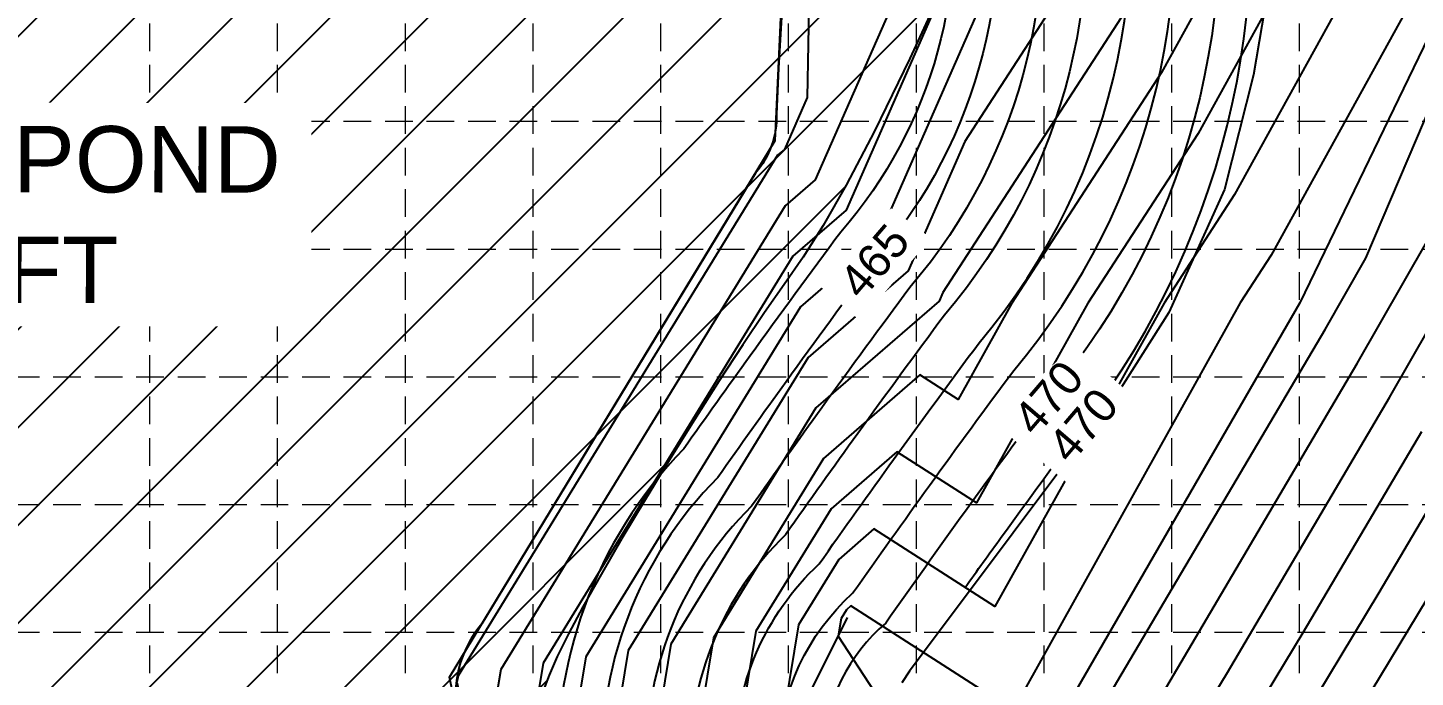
# Model space of a CAD drawing. Header units: feet. Extents: x 2592453 to 2593193, y 7034816 to 7035279.
# Drawn here: x 2592788.9 to 2592914.3, y 7035020.7 to 7035079.4 of the extents above; entities that cross this region are included whole.
import ezdxf

# ---------------------------------------------------------------- set-up
doc = ezdxf.new("R2010")
doc.units = ezdxf.units.FT
doc.header["$LTSCALE"] = 40
doc.header["$MEASUREMENT"] = 0
doc.set_wipeout_variables(frame=1)
doc.linetypes.add('HIDDEN', pattern=[0.375, 0.25, -0.125])
doc.linetypes.add('HIDDEN2', pattern=[0.1875, 0.125, -0.0625])
for name, color, linetype in [('cont bndy', 1, 'Continuous'), ('CONT-BREAKLINE', 7, 'Continuous'), ('CONT-MJR', 251, 'Continuous'), ('cont-mjr-label', 4, 'Continuous'), ('CONT-MNR', 252, 'Continuous'), ('DET POND', 7, 'Continuous'), ('GRID', 254, 'HIDDEN'), ('POND LIMITS', 3, 'Continuous'), ('POND RECONST', 7, 'Continuous'), ('SRF-FLT', 7, 'Continuous')]:
    doc.layers.add(name, color=color, linetype=linetype)
doc.styles.get("Standard").update_dxf_attribs({"font": 'ARIAL.TTF'})

msp = doc.modelspace()

# ---------------------------------------------------------------- hatches: boundary and pattern name
at = {"layer": 'POND LIMITS'}
h = msp.add_hatch(dxfattribs=at)
h.set_pattern_fill('ANSI31', color=5, scale=50, style=0)
h.set_pattern_definition([(45, (2522256.583, 6976408.8864), (-4.4194174, 4.4194174), [])])
h.paths.add_polyline_path([(2592877.59, 7035096.41), (2592872.63, 7035085.24), (2592868.64, 7035076.6), (2592865.46, 7035070.04), (2592862.91, 7035065.15), (2592860.81, 7035061.49), (2592859, 7035058.63), (2592857.29, 7035056.16), (2592855.52, 7035053.63), (2592853.55, 7035050.72), (2592851.41, 7035047.46), (2592849.18, 7035043.95), (2592846.92, 7035040.33), (2592844.71, 7035036.71), (2592842.62, 7035033.2), (2592840.73, 7035029.94), (2592839.1, 7035027.04), (2592837.78, 7035024.58), (2592836.77, 7035022.54), (2592836.03, 7035020.84), (2592835.51, 7035019.43), (2592835.19, 7035018.22), (2592835.03, 7035017.17), (2592834.99, 7035016.2), (2592835.03, 7035015.25), (2592835.13, 7035014.26), (2592835.28, 7035013.23), (2592835.47, 7035012.2), (2592835.69, 7035011.16), (2592835.94, 7035010.15), (2592836.22, 7035009.17), (2592836.51, 7035008.25), (2592836.81, 7035007.4), (2592837.12, 7035006.64), (2592837.41, 7035005.94), (2592837.68, 7035005.3), (2592837.89, 7035004.68), (2592838.04, 7035004.08), (2592838.1, 7035003.46), (2592838.05, 7035002.82), (2592837.87, 7035002.12), (2592837.55, 7035001.36), (2592837.02, 7035000.51), (2592836.24, 7034999.57), (2592835.15, 7034998.54), (2592833.69, 7034997.39), (2592831.81, 7034996.12), (2592829.44, 7034994.72), (2592826.55, 7034993.18), (2592823.08, 7034991.49), (2592819.13, 7034989.69), (2592814.77, 7034987.8), (2592810.13, 7034985.85), (2592805.28, 7034983.89), (2592800.33, 7034981.94), (2592795.39, 7034980.03), (2592790.53, 7034978.2), (2592785.87, 7034976.47), (2592781.43, 7034974.86), (2592777.25, 7034973.39), (2592773.36, 7034972.05), (2592769.8, 7034970.86), (2592766.6, 7034969.84), (2592763.79, 7034968.99), (2592761.4, 7034968.31), (2592759.45, 7034967.82), (2592757.89, 7034967.47), (2592756.67, 7034967.23), (2592755.7, 7034967.04), (2592754.94, 7034966.85), (2592754.31, 7034966.63), (2592753.75, 7034966.33), (2592753.21, 7034965.89), (2592752.61, 7034965.3), (2592751.99, 7034964.61), (2592751.35, 7034963.88), (2592750.72, 7034963.18), (2592750.12, 7034962.58), (2592749.57, 7034962.16), (2592749.09, 7034961.97), (2592748.7, 7034962.1), (2592748.43, 7034962.58), (2592748.25, 7034963.39), (2592748.17, 7034964.45), (2592748.17, 7034965.71), (2592748.23, 7034967.11), (2592748.34, 7034968.59), (2592748.5, 7034970.08), (2592748.69, 7034971.53), (2592748.91, 7034972.88), (2592749.17, 7034974.15), (2592749.49, 7034975.35), (2592749.92, 7034976.48), (2592750.46, 7034977.57), (2592751.14, 7034978.63), (2592752, 7034979.68), (2592753.05, 7034980.73), (2592754.3, 7034981.8), (2592755.69, 7034982.87), (2592757.13, 7034983.93), (2592758.53, 7034984.98), (2592759.8, 7034986.01), (2592760.87, 7034987), (2592761.64, 7034987.95), (2592762.03, 7034988.84), (2592761.98, 7034989.66), (2592761.53, 7034990.45), (2592760.75, 7034991.22), (2592759.7, 7034991.99), (2592758.46, 7034992.79), (2592757.09, 7034993.64), (2592755.67, 7034994.56), (2592754.25, 7034995.58), (2592752.89, 7034996.72), (2592751.58, 7034997.96), (2592750.28, 7034999.28), (2592748.97, 7035000.67), (2592747.62, 7035002.11), (2592746.19, 7035003.57), (2592744.66, 7035005.05), (2592742.99, 7035006.51), (2592741.15, 7035007.95), (2592739.12, 7035009.38), (2592736.85, 7035010.8), (2592734.33, 7035012.23), (2592731.51, 7035013.68), (2592728.37, 7035015.15), (2592724.88, 7035016.67), (2592720.99, 7035018.25), (2592716.72, 7035019.88), (2592712.18, 7035021.6), (2592707.55, 7035023.4), (2592702.98, 7035025.3), (2592698.64, 7035027.3), (2592694.68, 7035029.43), (2592691.27, 7035031.68), (2592688.56, 7035034.08), (2592686.67, 7035036.61), (2592685.52, 7035039.25), (2592684.99, 7035041.92), (2592684.95, 7035044.58), (2592685.27, 7035047.17), (2592685.83, 7035049.64), (2592686.5, 7035051.93), (2592687.15, 7035053.99), (2592687.7, 7035055.78), (2592688.23, 7035057.34), (2592688.84, 7035058.72), (2592689.65, 7035059.99), (2592690.78, 7035061.21), (2592692.33, 7035062.43), (2592694.42, 7035063.71), (2592697.17, 7035065.12), (2592700.64, 7035066.68), (2592704.68, 7035068.38), (2592709.12, 7035070.17), (2592713.76, 7035072.03), (2592718.42, 7035073.89), (2592722.92, 7035075.73), (2592727.06, 7035077.5), (2592730.65, 7035079.16), (2592733.57, 7035080.68), (2592735.83, 7035082.05), (2592737.54, 7035083.29), (2592738.77, 7035084.39), (2592739.61, 7035085.37), (2592740.14, 7035086.24), (2592740.45, 7035086.98), (2592740.61, 7035087.63), (2592740.71, 7035088.17), (2592740.76, 7035088.64), (2592740.75, 7035089.05), (2592740.69, 7035089.43), (2592740.57, 7035089.8), (2592740.4, 7035090.18), (2592740.17, 7035090.6), (2592739.89, 7035091.08), (2592739.55, 7035091.63), (2592739.15, 7035092.27), (2592738.7, 7035092.98), (2592738.2, 7035093.78), (2592737.63, 7035094.65), (2592737.02, 7035095.59), (2592736.34, 7035096.61), (2592735.61, 7035097.7), (2592734.82, 7035098.86), (2592733.98, 7035100.11), (2592733.09, 7035101.44), (2592732.14, 7035102.87), (2592731.15, 7035104.4), (2592730.11, 7035106.05), (2592729.03, 7035107.82), (2592727.9, 7035109.72), (2592726.74, 7035111.75), (2592725.56, 7035113.87), (2592724.38, 7035116.03), (2592723.23, 7035118.18), (2592722.12, 7035120.28), (2592721.08, 7035122.27), (2592720.13, 7035124.1), (2592719.3, 7035125.72), (2592718.58, 7035127.11), (2592717.98, 7035128.28), (2592717.47, 7035129.26), (2592717.01, 7035130.1), (2592716.6, 7035130.83), (2592716.21, 7035131.48), (2592715.81, 7035132.1), (2592715.39, 7035132.71), (2592714.91, 7035133.35), (2592714.37, 7035134.04), (2592713.77, 7035134.8), (2592713.08, 7035135.62), (2592712.3, 7035136.54), (2592711.43, 7035137.55), (2592710.44, 7035138.68), (2592709.34, 7035139.93), (2592708.12, 7035141.32), (2592706.8, 7035142.81), (2592705.44, 7035144.35), (2592704.05, 7035145.91), (2592702.68, 7035147.43), (2592701.37, 7035148.89), (2592700.14, 7035150.23), (2592699.05, 7035151.41), (2592698.11, 7035152.42), (2592697.34, 7035153.3), (2592696.72, 7035154.14), (2592696.25, 7035155.02), (2592695.93, 7035156.01), (2592695.76, 7035157.19), (2592695.73, 7035158.64), (2592695.83, 7035160.44), (2592696.07, 7035162.63), (2592696.41, 7035165.11), (2592696.83, 7035167.77), (2592697.3, 7035170.46), (2592697.79, 7035173.05), (2592698.29, 7035175.42), (2592698.76, 7035177.43), (2592699.17, 7035178.96), (2592699.51, 7035179.91), (2592699.79, 7035180.29), (2592700.05, 7035180.17), (2592700.3, 7035179.59), (2592700.57, 7035178.62), (2592700.89, 7035177.31), (2592701.29, 7035175.71), (2592701.78, 7035173.87), (2592702.4, 7035171.86), (2592703.14, 7035169.73), (2592703.98, 7035167.53), (2592704.93, 7035165.33), (2592705.98, 7035163.19), (2592707.11, 7035161.15), (2592708.32, 7035159.29), (2592709.6, 7035157.66), (2592710.94, 7035156.3), (2592712.34, 7035155.18), (2592713.79, 7035154.27), (2592715.28, 7035153.53), (2592716.81, 7035152.91), (2592718.37, 7035152.38), (2592719.95, 7035151.89), (2592721.55, 7035151.41), (2592723.15, 7035150.9), (2592724.71, 7035150.34), (2592726.2, 7035149.74), (2592727.56, 7035149.08), (2592728.76, 7035148.35), (2592729.74, 7035147.55), (2592730.47, 7035146.68), (2592730.9, 7035145.71), (2592731.01, 7035144.67), (2592730.83, 7035143.55), (2592730.42, 7035142.41), (2592729.85, 7035141.26), (2592729.17, 7035140.13), (2592728.45, 7035139.05), (2592727.74, 7035138.06), (2592727.1, 7035137.18), (2592726.58, 7035136.42), (2592726.19, 7035135.76), (2592725.92, 7035135.17), (2592725.78, 7035134.59), (2592725.74, 7035133.99), (2592725.82, 7035133.33), (2592726, 7035132.56), (2592726.29, 7035131.66), (2592726.67, 7035130.58), (2592727.14, 7035129.36), (2592727.67, 7035128.03), (2592728.24, 7035126.62), (2592728.85, 7035125.17), (2592729.47, 7035123.73), (2592730.09, 7035122.32), (2592730.68, 7035120.98), (2592731.25, 7035119.73), (2592731.77, 7035118.59), (2592732.28, 7035117.53), (2592732.76, 7035116.55), (2592733.22, 7035115.63), (2592733.67, 7035114.77), (2592734.12, 7035113.96), (2592734.56, 7035113.18), (2592735.01, 7035112.43), (2592735.47, 7035111.7), (2592735.95, 7035110.98), (2592736.46, 7035110.28), (2592737, 7035109.58), (2592737.58, 7035108.88), (2592738.2, 7035108.18), (2592738.89, 7035107.48), (2592739.63, 7035106.76), (2592740.42, 7035106.05), (2592741.26, 7035105.37), (2592742.13, 7035104.74), (2592743.03, 7035104.18), (2592743.94, 7035103.71), (2592744.86, 7035103.35), (2592745.78, 7035103.12), (2592746.69, 7035103.03), (2592747.59, 7035103.06), (2592748.47, 7035103.16), (2592749.33, 7035103.28), (2592750.18, 7035103.4), (2592751.01, 7035103.46), (2592751.82, 7035103.42), (2592752.6, 7035103.25), (2592753.37, 7035102.92), (2592754.17, 7035102.45), (2592755.09, 7035101.9), (2592756.18, 7035101.31), (2592757.51, 7035100.73), (2592759.14, 7035100.21), (2592761.15, 7035099.78), (2592763.59, 7035099.51), (2592766.5, 7035099.41), (2592769.83, 7035099.48), (2592773.48, 7035099.67), (2592777.35, 7035099.96), (2592781.35, 7035100.32), (2592785.39, 7035100.7), (2592789.38, 7035101.09), (2592793.22, 7035101.43), (2592796.85, 7035101.72), (2592800.26, 7035101.96), (2592803.48, 7035102.15), (2592806.56, 7035102.3), (2592809.5, 7035102.43), (2592812.35, 7035102.54), (2592815.13, 7035102.66), (2592817.86, 7035102.77), (2592820.57, 7035102.91), (2592823.25, 7035103.04), (2592825.88, 7035103.17), (2592828.43, 7035103.27), (2592830.88, 7035103.34), (2592833.22, 7035103.35), (2592835.42, 7035103.29), (2592837.46, 7035103.15), (2592839.34, 7035102.93), (2592841.1, 7035102.62), (2592842.79, 7035102.26), (2592844.47, 7035101.86), (2592846.18, 7035101.45), (2592847.99, 7035101.03), (2592849.95, 7035100.63), (2592852.11, 7035100.27), (2592854.51, 7035099.96), (2592857.09, 7035099.7), (2592859.77, 7035099.49), (2592862.47, 7035099.31), (2592865.11, 7035099.16), (2592867.62, 7035099.04), (2592869.92, 7035098.93), (2592871.92, 7035098.83), (2592873.57, 7035098.74), (2592874.89, 7035098.65), (2592875.92, 7035098.56), (2592876.7, 7035098.48), (2592877.27, 7035098.4), (2592877.67, 7035098.33), (2592877.95, 7035098.26), (2592878.14, 7035098.19), (2592878.27, 7035098.13), (2592878.37, 7035098.07), (2592878.43, 7035098.01), (2592878.46, 7035097.95), (2592878.47, 7035097.9), (2592878.46, 7035097.84), (2592878.44, 7035097.79), (2592878.41, 7035097.73), (2592878.37, 7035097.66), (2592878.33, 7035097.59), (2592878.28, 7035097.5), (2592878.2, 7035097.37), (2592878.1, 7035097.21), (2592877.97, 7035097), (2592877.8, 7035096.74)])

# ---------------------------------------------------------------- linework, layer by layer
at = {"layer": 'cont bndy', "color": 7}
msp.add_lwpolyline([(2592901, 7035082.61), (2592899.71, 7035075.12), (2592897.09, 7035064.76), (2592892.07, 7035053.65), (2592887.36, 7035046.22), (2592868.62, 7035021.22), (2592867.92, 7035020.17)], dxfattribs=at)
at = {"layer": 'CONT-BREAKLINE', "color": 7}
for points in [[(2592930.26, 7035105.35, 471.63), (2592916.43, 7035080.38, 471.51), (2592903.9, 7035054.51, 471.78), (2592879.09, 7035011.5, 471.66)], [(2592744.14, 7035091.8, 461.93), (2592749.48, 7035086.06, 460.69), (2592737.5, 7035056.86, 461.36), (2592738.69, 7035025.19, 461.2), (2592756.97, 7034997.2, 461.67), (2592773.96, 7034988.81, 463.04), (2592793.85, 7034995.18, 461.86), (2592829.83, 7035007.44, 461.66), (2592827.03, 7035020.66, 461.8), (2592856.49, 7035069.19, 461.71), (2592857.27, 7035086.19, 461.75), (2592836.74, 7035096.55, 462.01), (2592793.86, 7035092.33, 460.95), (2592749.48, 7035086.06, 460.69)], [(2592852.11, 7035004.22, 469.2), (2592863.02, 7035026.06, 471.15)]]:
    msp.add_polyline3d(points, dxfattribs=at)
at = {"layer": 'CONT-MJR', "color": 35, "elevation": 470}
for points in [[(2592884.32, 7035043.45, 0.221739), (2592897.76, 7035104.48, -0.448179), (2592897.94, 7035105.37), (2592898.91, 7035106.45), (2592899.29, 7035106.87), (2592902.27, 7035110.21), (2592902.31, 7035110.25)], [(2592873.65, 7035028.78, -0.001422), (2592876.92, 7035033.33, -0.003184), (2592884.32, 7035043.45)]]:
    msp.add_lwpolyline(points, format="xyb", dxfattribs=at)
at = {"layer": 'CONT-MJR', "color": 35, "flags": 128}
for points, elevation in [([(2592898.02, 7035064.32), (2592891.64, 7035054.49), (2592876.34, 7035027.05), (2592865.41, 7035034.08), (2592862.22, 7035031.32), (2592858.59, 7035025.4), (2592856.57, 7035013.15), (2592860.86, 7035006.58), (2592862.82, 7035002.66), (2592859, 7034990.38), (2592875.28, 7035004.91), (2592885.85, 7035003.61), (2592884.83, 7035008.14), (2592890.49, 7035017.49), (2592909.11, 7035049.03), (2592917.53, 7035063.76), (2592924.11, 7035079.18), (2592932.97, 7035094.41)], 470), ([(2592908.8, 7035083.87), (2592898.02, 7035064.32)], 470), ([(2592875.6, 7035082.76), (2592865.69, 7035060.16), (2592858.77, 7035054.15), (2592839.35, 7035022.51), (2592837.87, 7035013.55), (2592839.69, 7035006.01), (2592841.85, 7035003.13), (2592832.57, 7034991.7), (2592803.7, 7034980.14), (2592758.58, 7034964.94), (2592754.73, 7034967.04), (2592745.79, 7034953.32), (2592716.11, 7034922.34), (2592716.11, 7034922.35), (2592746.93, 7034974.2), (2592749.92, 7034985.18), (2592759.73, 7034990.3), (2592751.91, 7034993.04), (2592746.92, 7035000.25), (2592709.81, 7035021), (2592709.81, 7035021.33), (2592705.94, 7035025.7)], 465)]:
    msp.add_lwpolyline(points, dxfattribs=dict(at, elevation=elevation))
at = {"layer": 'CONT-MNR', "color": 35, "flags": 128}
for points, elevation in [([(2592877.59, 7035096.41), (2592862.9, 7035062.9), (2592858.07, 7035058.72), (2592835.5, 7035021.93), (2592834.49, 7035015.77), (2592836.74, 7035006.44), (2592839.41, 7035002.87), (2592832.85, 7034994.79), (2592788.46, 7034977.03), (2592756.53, 7034966.27), (2592753.8, 7034967.76), (2592747.48, 7034958.05), (2592726.48, 7034936.13), (2592726.9, 7034937.77), (2592747.93, 7034973.15), (2592749.96, 7034980.64), (2592767.01, 7034989.54), (2592753.43, 7034994.29), (2592744.75, 7035006.81), (2592717.41, 7035022.1), (2592717.41, 7035031.08), (2592688.99, 7035063.22), (2592738.44, 7035080.76)], 464), ([(2592898.67, 7035088.5), (2592891.42, 7035075.34), (2592877.87, 7035054.48), (2592873.03, 7035045.78), (2592869.56, 7035048.01), (2592860.84, 7035040.45), (2592850.9, 7035024.24), (2592848.03, 7035006.89), (2592848.56, 7035004.73), (2592849.17, 7035003.91), (2592841.81, 7034994.83), (2592843.23, 7034992.01), (2592837.47, 7034973.51), (2592830.83, 7034978.88), (2592819.17, 7034979.3), (2592764.74, 7034960.96)], 468), ([(2592859.65, 7035087.56), (2592859.36, 7035073.07), (2592857.31, 7035068.39), (2592856.69, 7035067.85), (2592827.81, 7035020.78), (2592827.71, 7035020.21), (2592830.83, 7035007.29), (2592834.53, 7035002.36), (2592833.41, 7035000.98), (2592757.97, 7034970.8)], 462), ([(2592903.74, 7035086.18), (2592894.72, 7035069.83), (2592884.75, 7035054.48), (2592874.68, 7035036.42), (2592867.49, 7035041.04), (2592861.53, 7035035.88), (2592854.74, 7035024.82), (2592851.42, 7035004.68), (2592851.51, 7035004.31), (2592851.61, 7035004.17), (2592850.37, 7035002.63), (2592853.02, 7034997.34), (2592846.9, 7034977.65), (2592872.99, 7035000.95), (2592889.92, 7034998.85), (2592888.29, 7035006.11), (2592897.36, 7035021.1), (2592912.03, 7035045.96), (2592925.18, 7035068.95), (2592929.21, 7035078.38), (2592934.63, 7035087.7)], 469), ([(2592884.82, 7035086.36), (2592873.62, 7035069.11), (2592868.49, 7035057.41), (2592859.46, 7035049.58), (2592843.2, 7035023.09), (2592841.26, 7035011.33), (2592842.65, 7035005.59), (2592844.29, 7035003.39), (2592832.29, 7034988.6), (2592818.94, 7034983.26), (2592760.63, 7034963.61)], 466), ([(2592869.18, 7035086.34), (2592860.1, 7035065.64), (2592857.38, 7035063.29), (2592831.66, 7035021.35), (2592831.1, 7035017.99), (2592833.79, 7035006.87), (2592836.97, 7035002.61), (2592833.13, 7034997.89), (2592773.21, 7034973.91)], 463), ([(2592913.86, 7035081.55), (2592901.32, 7035058.81)], 471), ([(2592888.12, 7035080.85), (2592871.64, 7035055.46), (2592871.29, 7035054.67), (2592860.15, 7035045.02), (2592847.05, 7035023.66), (2592844.65, 7035009.11), (2592845.6, 7035005.16), (2592846.73, 7035003.65), (2592833.25, 7034987.03), (2592833.43, 7034986.69), (2592832.72, 7034984.41), (2592831.9, 7034985.07), (2592830.47, 7034985.12), (2592762.68, 7034962.28)], 467), ([(2592901.32, 7035058.81), (2592898.52, 7035054.5), (2592878, 7035017.68), (2592863.33, 7035027.11), (2592862.92, 7035026.75), (2592862.44, 7035025.98), (2592862.18, 7035024.37), (2592871.84, 7035009.54), (2592872.62, 7035007.99), (2592871.11, 7035003.1), (2592877.58, 7035008.88), (2592881.78, 7035008.36), (2592881.37, 7035010.16), (2592883.62, 7035013.88), (2592906.19, 7035052.1), (2592909.88, 7035058.56), (2592919.01, 7035079.97)], 471), ([(2592778.08, 7034934.07), (2592789.55, 7034933.75), (2592804.48, 7034935.07), (2592815.05, 7034938.2), (2592824.41, 7034940.72), (2592836.3, 7034959.3), (2592839.91, 7034969.49), (2592870.69, 7034996.98), (2592894, 7034994.1), (2592891.75, 7035004.08), (2592904.22, 7035024.71), (2592914.95, 7035042.89)], 468), ([(2592773.8, 7034930.81), (2592791.18, 7034930.32), (2592803.41, 7034931.41), (2592816.5, 7034935.29), (2592823.86, 7034937.27), (2592838.75, 7034960.54), (2592841.87, 7034969.32), (2592868.4, 7034993.01), (2592898.07, 7034989.34), (2592895.22, 7035002.06), (2592911.09, 7035028.32), (2592917.88, 7035039.81)], 467), ([(2592769.52, 7034927.55), (2592792.82, 7034926.9), (2592802.34, 7034927.75), (2592817.95, 7034932.37), (2592823.31, 7034933.81), (2592841.21, 7034961.78), (2592843.82, 7034969.15), (2592866.1, 7034989.05), (2592902.14, 7034984.58), (2592898.68, 7035000.03), (2592917.96, 7035031.93)], 466)]:
    msp.add_lwpolyline(points, dxfattribs=dict(at, elevation=elevation))
at = {"layer": 'GRID', "color": 252, "linetype": 'HIDDEN', "lineweight": 0, "ltscale": 0.25}
for p, q in [((2592799.91, 7035267.28), (2592799.91, 7034862.98)), ((2592811.46, 7035267.28), (2592811.46, 7034862.98)), ((2592823.01, 7035267.28), (2592823.01, 7034862.98)), ((2592834.56, 7035267.28), (2592834.56, 7034862.98)), ((2592846.11, 7035267.28), (2592846.11, 7034862.98)), ((2592857.66, 7035267.28), (2592857.66, 7034862.98)), ((2592869.21, 7035267.28), (2592869.21, 7034862.98)), ((2592880.76, 7035267.28), (2592880.76, 7034862.98)), ((2592892.31, 7035267.28), (2592892.31, 7034862.98)), ((2592903.86, 7035267.28), (2592903.86, 7034862.98)), ((2592464.96, 7035070.93), (2593181.06, 7035070.93)), ((2592464.96, 7035059.38), (2593181.06, 7035059.38)), ((2592464.96, 7035047.83), (2593181.06, 7035047.83)), ((2592464.96, 7035036.28), (2593181.06, 7035036.28)), ((2592464.96, 7035024.73), (2593181.06, 7035024.73))]:
    msp.add_line(p, q, dxfattribs=at)
at = {"layer": 'POND LIMITS', "color": 5, "flags": 128}
msp.add_lwpolyline([(2592872.63, 7035085.24), (2592868.64, 7035076.6), (2592865.46, 7035070.04), (2592862.91, 7035065.15), (2592860.81, 7035061.49), (2592859, 7035058.63), (2592857.29, 7035056.16), (2592855.52, 7035053.63), (2592853.55, 7035050.72), (2592851.41, 7035047.46), (2592849.18, 7035043.95), (2592846.92, 7035040.33), (2592844.71, 7035036.71), (2592842.62, 7035033.2), (2592840.73, 7035029.94), (2592839.1, 7035027.04), (2592837.78, 7035024.58), (2592836.77, 7035022.54), (2592836.03, 7035020.84), (2592835.51, 7035019.43)], dxfattribs=at)
at = {"layer": 'SRF-FLT', "color": 7}
for points in [[(2592930.26, 7035105.35, 471.63), (2592916.43, 7035080.38, 471.51), (2592903.9, 7035054.51, 471.78), (2592879.09, 7035011.5, 471.66)], [(2592744.14, 7035091.8, 461.93), (2592749.48, 7035086.06, 460.69), (2592737.5, 7035056.86, 461.36), (2592738.69, 7035025.19, 461.2), (2592756.97, 7034997.2, 461.67), (2592773.96, 7034988.81, 463.04), (2592793.85, 7034995.18, 461.86), (2592829.83, 7035007.44, 461.66), (2592827.03, 7035020.66, 461.8), (2592856.49, 7035069.19, 461.71), (2592857.27, 7035086.19, 461.75), (2592836.74, 7035096.55, 462.01), (2592793.86, 7035092.33, 460.95), (2592749.48, 7035086.06, 460.69)], [(2592852.11, 7035004.22, 469.2), (2592863.02, 7035026.06, 471.15)]]:
    msp.add_polyline3d(points, dxfattribs=at)

# ---------------------------------------------------------------- next in the draw order: wipeouts: each hides what was drawn before it
at = {"color": 7, "linetype": 'HIDDEN2'}
msp.add_wipeout([(2592734.04, 7035052.47), (2592814.52, 7035052.37), (2592814.55, 7035072.57), (2592734.06, 7035072.67)], dxfattribs=at).translate(0, 0, 941).dxf.layer = 'POND RECONST'

# ---------------------------------------------------------------- next in the draw order: linework, layer by layer
at = {"layer": 'CONT-MJR', "color": 35, "elevation": 470, "flags": 128}
msp.add_lwpolyline([(2592894.93, 7035103.44, -0.236753), (2592881.18, 7035045.93, 0.003215), (2592873.67, 7035035.67, 0.003137), (2592866.47, 7035025.56, 0.203974), (2592860.82, 7035014.22, -0.189425), (2592857.23, 7034986.56), (2592846.29, 7034974.58, -0.01133), (2592832.82, 7034969.12, -0.030582), (2592787.42, 7034951.62, -0.246938), (2592744.08, 7034967.35, 0.022835), (2592735.07, 7034978.83, 0.077007), (2592726.95, 7034986.11, -0.014303), (2592713.8, 7034995.83, -0.072287), (2592677.5, 7035023.31, -0.407035)], format="xyb", dxfattribs=at)
at = {"layer": 'CONT-MJR', "color": 35}
msp.add_lwpolyline([(2592875.63, 7035098.08, -0.235303), (2592865.52, 7035058.38, 0.003382), (2592857.46, 7035047.37, 0.002632), (2592851.29, 7035038.73, 0.212558), (2592840.85, 7035011.21, -0.193961), (2592840.43, 7034997.66), (2592834.87, 7034991.99, -0.036595), (2592824.71, 7034987.41, -0.029471), (2592783.2, 7034971.27, -0.224448), (2592759.55, 7034980.09, 0.0206), (2592750.37, 7034991.71, 0.074235), (2592738.16, 7035002.68, -0.015598), (2592724.85, 7035012.59, -0.071417), (2592693.2, 7035035.89, -0.390716)], format="xyb", dxfattribs=at)
at = {"layer": 'CONT-MNR', "color": 35}
for points, elevation in [([(2592683.74, 7035028.38, 0.072057), (2592718.22, 7035002.53, 0.014785), (2592731.43, 7034992.74, -0.075667), (2592741.19, 7034983.98, -0.021942), (2592750.3, 7034972.41, 0.23988), (2592785.68, 7034959.47, 0.030228), (2592829.64, 7034976.46, 0.010851), (2592841.6, 7034981.35), (2592850.6, 7034991.12, 0.191421), (2592852.79, 7035013.28, -0.207346), (2592860.45, 7035030.91, -0.002908), (2592867.19, 7035040.35, -0.003279), (2592874.91, 7035050.9, 0.253453), (2592886.26, 7035104.91, -0.229424)], 468), ([(2592680.62, 7035025.85, 0.072187), (2592716.01, 7034999.18, 0.014538), (2592729.19, 7034989.43, -0.076286), (2592738.13, 7034981.4, -0.022387), (2592747.19, 7034969.88, 0.243636), (2592786.55, 7034955.54, 0.030446), (2592831.28, 7034972.81, 0.01076), (2592843.92, 7034977.91), (2592853.95, 7034988.89, 0.190194), (2592856.8, 7035013.8, -0.205683), (2592863.48, 7035028.25, -0.003017), (2592870.43, 7035038.01, -0.003247), (2592878.04, 7035048.41, 0.236104), (2592891.09, 7035102.26, -0.299613)], 469)]:
    msp.add_lwpolyline(points, format="xyb", dxfattribs=dict(at, elevation=elevation))
for points in [[(2592755.48, 7035101.38), (2592755.48, 7035101.38, 0.184006), (2592758.57, 7035100.57, -0.045263), (2592779.6, 7035101.07, -0.001196), (2592839.8, 7035105.27, -0.09561), (2592859.08, 7035102.46, -0.071085), (2592872.01, 7035095.78, -0.226868), (2592862.4, 7035060.89, 0.003419), (2592854.21, 7035049.71, 0.002552), (2592848.21, 7035041.3, 0.214558), (2592836.9, 7035010.34, -0.194273), (2592836.97, 7034999.75), (2592832.68, 7034995.25, -0.020545), (2592823.07, 7034991.05, -0.029172), (2592782.43, 7034975.22, -0.21706), (2592762.61, 7034982.68, 0.020137), (2592753.43, 7034994.29, 0.073857), (2592740.4, 7035005.99, -0.015894), (2592727.05, 7035015.94, -0.071079), (2592696.39, 7035038.37, -0.385211), (2592704.21, 7035073.16, -0.094093), (2592713.23, 7035077.26, 0.001991), (2592736.95, 7035088.84, 0.450777), (2592738.34, 7035093.57)], [(2592883.38, 7035100.11, -0.235534), (2592871.78, 7035053.39, 0.003312), (2592863.94, 7035042.69, 0.002809), (2592857.41, 7035033.53, 0.209014), (2592848.8, 7035012.67, -0.192464), (2592847.24, 7034993.33), (2592839.57, 7034984.79, -0.003133), (2592828, 7034980.11, -0.029995), (2592784.84, 7034963.39, -0.235553), (2592753.39, 7034974.95, 0.021499), (2592744.25, 7034986.56, 0.07513), (2592733.67, 7034996.06, -0.015043), (2592720.43, 7035005.88, -0.071892), (2592686.88, 7035030.89, -0.398884)], [(2592879.37, 7035099.68, -0.238583), (2592868.65, 7035055.89, 0.003346), (2592860.7, 7035045.03, 0.002718), (2592854.35, 7035036.14, 0.210734), (2592844.82, 7035011.99, -0.193323), (2592843.85, 7034995.51), (2592837.13, 7034988.26, -0.011621), (2592826.35, 7034983.76, -0.029744), (2592784.01, 7034967.33, -0.230489), (2592756.48, 7034977.51, 0.021052), (2592747.31, 7034989.13, 0.074656), (2592735.91, 7034999.37, -0.015314), (2592722.64, 7035009.23, -0.071682), (2592690.03, 7035033.4, -0.39518)]]:
    msp.add_lwpolyline(points, format="xyb", dxfattribs=at)
at = {"layer": 'DET POND', "color": 7, "elevation": 461.66}
msp.add_lwpolyline([(2592829.83, 7035007.44), (2592827.03, 7035020.66), (2592856.49, 7035069.19), (2592857.27, 7035086.19), (2592836.74, 7035096.55), (2592793.86, 7035092.33), (2592749.48, 7035086.06), (2592737.5, 7035056.86), (2592738.69, 7035025.19), (2592756.97, 7034997.2), (2592773.96, 7034988.81), (2592793.85, 7034995.18), (2592829.83, 7035007.44)], dxfattribs=at)
msp.add_lwpolyline([(2592857.09, 7035080.85), (2592856.79, 7035075.73), (2592856.6, 7035071.58, -0.190269), (2592854.7, 7035066.25), (2592829.97, 7035025.5, 0.236275), (2592827.82, 7035016.97), (2592829.27, 7035010.1, -0.464289), (2592826.83, 7035006.42), (2592809.67, 7035000.57), (2592795.72, 7034995.82), (2592781.01, 7034991.07), (2592778.64, 7034990.31, -0.279103), (2592768.82, 7034991.35), (2592760.38, 7034995.52, -0.197596), (2592753.85, 7035001.98), (2592741.95, 7035020.21)], format="xyb", dxfattribs=at)

# ---------------------------------------------------------------- next in the draw order: texts
at = {"layer": 'POND RECONST', "color": 7, "linetype": 'HIDDEN2', "insert": (2592774.3, 7035070.52, 941), "char_height": 6, "width": 95.7143, "attachment_point": 2, "rotation": 359.9315}
msp.add_mtext('DETENTION POND \\P2.91 AC.-FT', dxfattribs=at)

# ---------------------------------------------------------------- next in the draw order: wipeouts: each hides what was drawn before it
at = {"color": 35}
for points, z in [([(2592864.18, 7035052.89), (2592870.57, 7035060.35), (2592866.97, 7035063.06), (2592860.31, 7035056.21)], 465), ([(2592879.93, 7035040.55), (2592886.31, 7035048), (2592883.59, 7035050.71), (2592876.05, 7035043.86)], 470)]:
    msp.add_wipeout(points, dxfattribs=at).translate(0, 0, z).dxf.layer = 'cont-mjr-label'

# ---------------------------------------------------------------- next in the draw order: texts
at = {"layer": 'cont-mjr-label', "color": 35, "char_height": 3, "attachment_point": 5, "rotation": 49.4068}
for s, insert in [('{465}', (2592865.44, 7035058.28, 465)), ('470', (2592881.18, 7035045.93, 470))]:
    msp.add_mtext(s, dxfattribs=dict(at, insert=insert))

# ---------------------------------------------------------------- next in the draw order: wipeouts: each hides what was drawn before it
at = {"color": 35}
msp.add_wipeout([(2592883.07, 7035038.07), (2592889.45, 7035045.52), (2592886.3, 7035048.28), (2592879.19, 7035041.38)], dxfattribs=at).translate(0, 0, 470).dxf.layer = 'cont-mjr-label'

# ---------------------------------------------------------------- next in the draw order: texts
at = {"layer": 'cont-mjr-label', "color": 35, "insert": (2592884.32, 7035043.45, 470), "char_height": 3, "attachment_point": 5, "rotation": 49.4068}
msp.add_mtext('470', dxfattribs=at)

doc.saveas('drawing.dxf')
